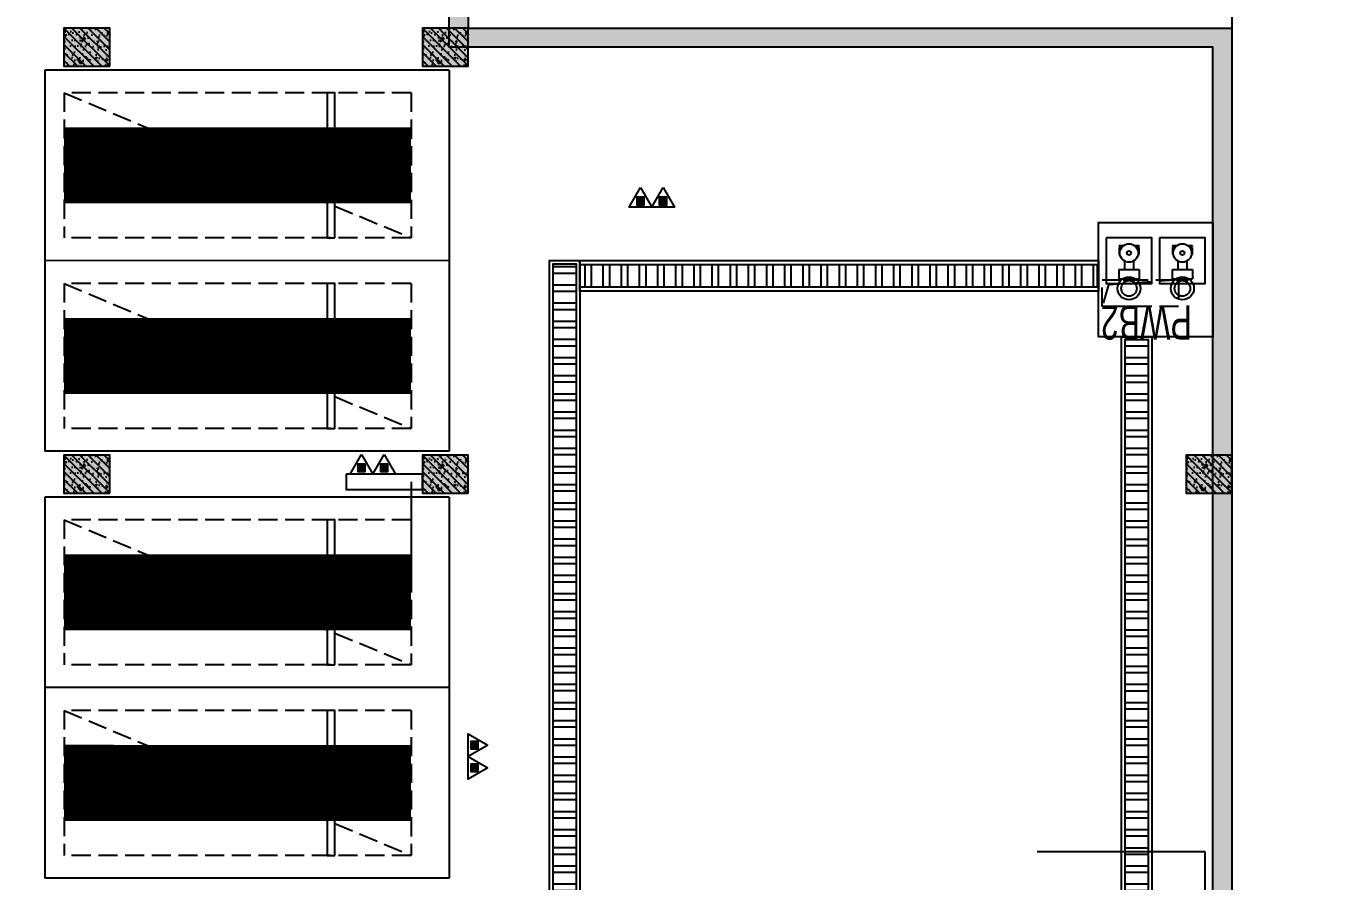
# Model space of a CAD drawing. Extents: x -1338203 to 1886333, y -783476 to 1038610.
# Drawn here: x 639777 to 656760, y 217708 to 228924 of the extents above; entities that cross this region are included whole.
import ezdxf

# ---------------------------------------------------------------- set-up
doc = ezdxf.new("R2010")
doc.units = 0
doc.header["$LTSCALE"] = 1000
doc.header["$MEASUREMENT"] = 0
for name, pattern in [('A-001-主楼相对位置参照$0$DASH', [0.35, 0.25, -0.1]), ('A-001-平面B2$0$__DASH', [0.35, 0.25, -0.1]), ('DASH', [0.35, 0.25, -0.1])]:
    doc.linetypes.add(name, pattern=pattern)
for name, color, linetype in [('$0$0A-O-HOLE', 52, 'Continuous'), ('0A-P-PKNG-LINE', 9, 'Continuous'), ('A-001-主楼相对位置参照$0$0G-SITE', 2, 'Continuous'), ('A-001-车位参照B1$0$A-001-车位参照B1$0$0A-P-PKNG-CAR(A)', 43, 'Continuous'), ('p-a-regular', 5, 'Continuous'), ('S001地下一墙柱$0$0S-CW-HATCH', 251, 'Continuous'), ('S001地下一墙柱$0$0S-CW-HATCH-UP', 251, 'Continuous'), ('S001地下一墙柱$0$0S-CW-LINE', 72, 'Continuous'), ('S001地下一墙柱$0$S001地下一墙柱$0$0S-CC-LINE', 52, 'Continuous'), ('S001地下一墙柱$0$S001地下一墙柱$0$0S-CW-HATCH', 251, 'Continuous'), ('S001地下一墙柱$0$S001地下一墙柱$0$0S-CW-HATCH-UP', 251, 'Continuous'), ('负一层消火栓$0$0P-ACC-FH', 7, 'Continuous'), ('负一层消火栓$0$0P-DIM-FH', 3, 'Continuous'), ('负一层消火栓$0$0P-EQUIP-FH', 7, 'Continuous'), ('负一层集水坑及排水沟$0$P001-预留预埋-B1$0$A-001-平面B1$0$0A-A-HATH', 8, 'Continuous'), ('负一层集水坑及排水沟$0$P001-预留预埋-B1$0$A-001-平面B1$0$0A-P-ROOF-DRAN', 190, 'Continuous'), ('负一层集水坑及排水沟$0$负一层集水坑及排水沟$0$P001-预留预埋-B1$0$0P-EQUIP-WW', 7, 'Continuous')]:
    doc.layers.add(name, color=color, linetype=linetype)
doc.styles.add('负一层集水坑及排水沟$0$负一层集水坑及排水沟$0$P001-预留预埋-B1$0$AAD-TXT', font='AAD-TXT.shx', dxfattribs={"width": 0.7, "height": 3, "bigfont": 'AAD-HZTXT.shx'})

# ---------------------------------------------------------------- blocks, each defined once
blk = doc.blocks.new('负一层集水坑及排水沟$0$负一层集水坑及排水沟$0$P001-预留预埋-B1$0$P2')
at = {"layer": '负一层集水坑及排水沟$0$负一层集水坑及排水沟$0$P001-预留预埋-B1$0$0P-EQUIP-WW'}
for p, q in [((355593, 79151), (355566, 79151)), ((355593, 79168), (355593, 79016)), ((355603, 79168), (355593, 79168)), ((355603, 79168), (355603, 79016)), ((355609, 79151), (355603, 79151)), ((355609, 79226), (355609, 78958)), ((355730, 79226), (355609, 79226)), ((355730, 79226), (355730, 78958)), ((355843, 79151), (355730, 79151)), ((355928, 79222), (355928, 79211)), ((356019, 79222), (355928, 79222)), ((356019, 79222), (356019, 79190)), ((356032, 79222), (356032, 79179)), ((356048, 79222), (356032, 79222)), ((356048, 79222), (356048, 79159)), ((355593, 79033), (355566, 79033)), ((355603, 79016), (355593, 79016)), ((355609, 79033), (355603, 79033)), ((355843, 79033), (355730, 79033)), ((355928, 78973), (355928, 78962)), ((356019, 78994), (356019, 78962)), ((356032, 79005), (356032, 78962)), ((356048, 79025), (356048, 78962)), ((355730, 78958), (355609, 78958)), ((356019, 78962), (355928, 78962)), ((356048, 78962), (356032, 78962)), ((355593, 78468), (355593, 78316)), ((355603, 78468), (355593, 78468)), ((355603, 78468), (355603, 78316)), ((355609, 78526), (355609, 78258)), ((355730, 78526), (355609, 78526)), ((355730, 78526), (355730, 78258)), ((355928, 78522), (355928, 78511)), ((356019, 78522), (355928, 78522)), ((356019, 78522), (356019, 78490)), ((356032, 78522), (356032, 78479)), ((356048, 78522), (356032, 78522)), ((356048, 78522), (356048, 78459)), ((355593, 78451), (355566, 78451)), ((355593, 78333), (355566, 78333)), ((355603, 78316), (355593, 78316)), ((355609, 78451), (355603, 78451)), ((355609, 78333), (355603, 78333)), ((355843, 78451), (355730, 78451)), ((355843, 78333), (355730, 78333)), ((356019, 78294), (356019, 78262)), ((356032, 78305), (356032, 78262)), ((356048, 78325), (356048, 78262)), ((355730, 78258), (355609, 78258)), ((355928, 78273), (355928, 78262)), ((356019, 78262), (355928, 78262)), ((356048, 78262), (356032, 78262))]:
    blk.add_line(p, q, dxfattribs=at)
for points in [[(354848, 77992), (354848, 79492), (356348, 79492), (356348, 77992)], [(356148, 79392), (355548, 79392), (355548, 78792), (356148, 78792)], [(356148, 78692), (355548, 78692), (355548, 78092), (356148, 78092)]]:
    blk.add_lwpolyline(points, close=True, dxfattribs=at)
for centre, radius in [((355484, 79092), 151), ((355484, 79092), 102), ((355948, 79092), 121), ((355948, 79092), 27), ((355484, 78392), 151), ((355484, 78392), 102), ((355948, 78392), 121), ((355948, 78392), 27)]:
    blk.add_circle(centre, radius, dxfattribs=at)
at = {"layer": '负一层集水坑及排水沟$0$负一层集水坑及排水沟$0$P001-预留预埋-B1$0$0P-EQUIP-WW', "style": '负一层集水坑及排水沟$0$负一层集水坑及排水沟$0$P001-预留预埋-B1$0$AAD-TXT', "width": 0.7}
blk.add_text('PWB2', height=450, rotation=90, dxfattribs=at).set_placement((355263, 78268, 3000))
blk = doc.blocks.new('负一层集水坑及排水沟')
at = {"layer": '负一层集水坑及排水沟$0$P001-预留预埋-B1$0$A-001-平面B1$0$0A-A-HATH'}
h = blk.add_hatch(dxfattribs=at)
h.set_pattern_fill('STEEL', color=256, scale=150, angle=675)
h.set_pattern_definition([(360, (88855.5, -55067.4), (2e-05, 238.125), []), (360, (88939.69, -54983.22), (2e-05, 238.125), [])])
h.paths.add_polyline_path([(-119374, -96793), (-119674, -96793), (-119674, -81072), (-119374, -81072)])
h = blk.add_hatch(dxfattribs=at)
h.set_pattern_fill('STEEL', color=256, scale=150, angle=585)
h.set_pattern_definition([(270, (-77981.1, -289624.32), (238.125, -2e-05), []), (270, (-77896.92, -289708.5), (238.125, -2e-05), [])])
h.paths.add_polyline_path([(-119325, -81394), (-119325, -81094), (-112564, -81094), (-112564, -81394)])
h = blk.add_hatch(dxfattribs=at)
h.set_pattern_fill('STEEL', color=256, scale=150, angle=675)
h.set_pattern_definition([(360, (96355.68, -55067.6), (2e-05, 238.125), []), (360, (96439.87, -54983.42), (2e-05, 238.125), [])])
h.paths.add_polyline_path([(-111874, -96769), (-112174, -96769), (-112174, -82109), (-111874, -82109)])
at = {"layer": '负一层集水坑及排水沟$0$P001-预留预埋-B1$0$A-001-平面B1$0$0A-P-ROOF-DRAN'}
for points in [[(-119325, -81044), (-119325, -96811), (-119724, -96811), (-119724, -81044)], [(-119374, -96793), (-119674, -96793), (-119674, -81085), (-119374, -81085)], [(-112524, -81444), (-119325, -81444), (-119325, -81044), (-112524, -81044)], [(-119325, -81394), (-119325, -81094), (-112543, -81094), (-112543, -81394)], [(-111824, -82044), (-111824, -96811), (-112224, -96811), (-112224, -82044)], [(-111874, -96769), (-112174, -96769), (-112174, -82078), (-111874, -82078)]]:
    blk.add_lwpolyline(points, close=True, dxfattribs=at)
at = {"rotation": 90}
blk.add_blockref('负一层集水坑及排水沟$0$负一层集水坑及排水沟$0$P001-预留预埋-B1$0$P2', (-33032, -436892), dxfattribs=at)
blk = doc.blocks.new('A$C2C814229')
at = {"layer": '$0$0A-O-HOLE', "linetype": 'DASH'}
blk.add_lwpolyline([(-111474, -81294), (-111474, -81647), (-112474, -81647), (-112474, -81294)], close=True, dxfattribs=at)
blk.add_lwpolyline([(-111476, -81296), (-112392, -81362), (-112474, -81647)], dxfattribs=at)
blk = doc.blocks.new('S001地下一墙柱')
at = {"layer": 'S001地下一墙柱$0$0S-CW-HATCH'}
h = blk.add_hatch(color=256, dxfattribs=at)
h.dxf.hatch_style = 1
h.paths.add_polyline_path([(-123589, -20540), (-123339, -20540), (-123339, -24940), (-126089, -24940), (-126089, -72344), (-120789, -72344), (-120789, -77994), (-110774, -77994), (-110774, -97610), (-59059, -97610), (-59059, -97910), (-123129, -97910), (-123129, -97610), (-111024, -97610), (-111024, -78244), (-121039, -78244), (-121039, -72594), (-126339, -72594), (-126340, -24640), (-123589, -24640)])
at = {"layer": 'S001地下一墙柱$0$0S-CW-HATCH-UP'}
h = blk.add_hatch(dxfattribs=at)
h.set_pattern_fill('钢筋混凝土', color=256, scale=30)
h.set_pattern_definition([(45, (-10063346.176, -927328.15), (-53.0330086, 53.0330086), []), (50, (-10063346.18, -927328.15), (215.1780548, -18.8256405), [22.5, -247.5]), (355, (-10063346.18, -927328.15), (-41.6254, 225.65764), [18, -198]), (100.4514, (-10063328.24, -927329.72), (173.5528145, 206.8318626), [19.122057, -210.3426336]), (46.1842, (-10063346.18, -927268.15), (320.1723146, -49.655704), [33.75, -371.25]), (96.6356, (-10063319.5, -927272.3), (280.398812, 292.235361), [28.683086, -315.5139]), (351.1842, (-10063346.18, -927268.15), (280.398584, 292.23558), [27, -297]), (21, (-10063316.18, -927283.15), (179.0721156, -120.7856672), [22.5, -247.5]), (326, (-10063316.18, -927283.15), (72.9945996, 217.5450135), [18, -198]), (71.4514, (-10063301.25, -927293.21), (252.0667886, 96.759149), [19.122057, -210.3426336]), (37.5, (-10063346.176, -927328.15), (3.6479566, 99.86815615), [0, -195.6, 0, -201, 0, -198.75]), (7.5, (-10063346.18, -927328.15), (78.9208612, 118.3235136), [0, -114.6, 0, -191.1, 0, -75.75]), (327.5, (-10063413.076, -927328.15), (160.14673085, -6.7664615), [0, -75, 0, -234, 0, -310.5]), (317.5, (-10063443.08, -927328.15), (174.9558508, 30.0314947), [0, -97.5, 0, -155.4, 0, -220.5])])
h.paths.add_polyline_path([(-123589, -20540), (-123339, -20540), (-123339, -24940), (-126089, -24940), (-126089, -72344), (-120789, -72344), (-120789, -77994), (-110774, -77994), (-110774, -97610), (-59059, -97610), (-59059, -97910), (-123129, -97910), (-123129, -97610), (-111024, -97610), (-111024, -78244), (-121039, -78244), (-121039, -72594), (-126339, -72594), (-126340, -24640), (-123589, -24640)])
at = {"layer": 'S001地下一墙柱$0$S001地下一墙柱$0$0S-CW-HATCH'}
h = blk.add_hatch(color=256, dxfattribs=at)
h.dxf.hatch_style = 1
h.paths.add_polyline_path([(-125489, -78494), (-125489, -77994), (-126089, -77994), (-126089, -78494)])
h = blk.add_hatch(color=256, dxfattribs=at)
h.dxf.hatch_style = 1
h.paths.add_polyline_path([(-120789, -78494), (-120789, -77994), (-121389, -77994), (-121389, -78494)])
h = blk.add_hatch(color=256, dxfattribs=at)
h.dxf.hatch_style = 1
h.paths.add_polyline_path([(-125489, -84094), (-125489, -83594), (-126089, -83594), (-126089, -84094)])
h = blk.add_hatch(color=256, dxfattribs=at)
h.dxf.hatch_style = 1
h.paths.add_polyline_path([(-120789, -84094), (-120789, -83594), (-121389, -83594), (-121389, -84094)])
h = blk.add_hatch(color=256, dxfattribs=at)
h.dxf.hatch_style = 1
h.paths.add_polyline_path([(-110774, -84094), (-110774, -83594), (-111374, -83594), (-111374, -84094)])
at = {"layer": 'S001地下一墙柱$0$S001地下一墙柱$0$0S-CW-HATCH-UP'}
h = blk.add_hatch(dxfattribs=at)
h.set_pattern_fill('钢筋混凝土', color=256, scale=30, angle=-90)
h.set_pattern_definition([(315, (-116536.89, -110804.966), (53.03301, 53.03301), []), (320, (-116536.89, -110804.97), (-18.8256, -215.1781), [22.5, -247.5]), (265, (-116536.89, -110804.97), (225.6576, 41.6254), [18, -198]), (10.4514, (-116538.46, -110822.9), (206.8319, -173.5528), [19.122, -210.3426]), (316.1842, (-116476.9, -110804.97), (-49.6557, -320.1723), [33.75, -371.25]), (6.6356, (-116481.03, -110831.65), (292.2354, -280.3988), [28.683, -315.514]), (261.1842, (-116476.9, -110804.97), (292.2356, -280.3986), [27, -297]), (291, (-116491.89, -110834.97), (-120.7857, -179.0721), [22.5, -247.5]), (236, (-116491.89, -110834.97), (217.545, -72.9946), [18, -198]), (341.4514, (-116501.95, -110849.89), (96.7591, -252.0668), [19.122, -210.3426]), (307.5, (-116536.89, -110804.966), (99.86816, -3.64796), [0, -195.6, 0, -201, 0, -198.75]), (277.5, (-116536.89, -110804.97), (118.3235, -78.92086), [0, -114.6, 0, -191.1, 0, -75.75]), (237.5, (-116536.89, -110738.07), (-6.76646, -160.14673), [0, -75, 0, -234, 0, -310.5]), (227.5, (-116536.89, -110708.07), (30.0315, -174.95585), [0, -97.5, 0, -155.4, 0, -220.5])])
h.paths.add_polyline_path([(-125489, -78494), (-125489, -77994), (-126089, -77994), (-126089, -78494)])
h = blk.add_hatch(dxfattribs=at)
h.set_pattern_fill('钢筋混凝土', color=256, scale=30, angle=-90)
h.set_pattern_definition([(315, (-111836.81, -110804.966), (53.03301, 53.03301), []), (320, (-111836.8, -110804.97), (-18.8256, -215.1781), [22.5, -247.5]), (265, (-111836.8, -110804.97), (225.6576, 41.6254), [18, -198]), (10.4514, (-111838.38, -110822.9), (206.8319, -173.5528), [19.122, -210.3426]), (316.1842, (-111776.8, -110804.97), (-49.6557, -320.1723), [33.75, -371.25]), (6.6356, (-111780.95, -110831.65), (292.2354, -280.3988), [28.683, -315.514]), (261.1842, (-111776.8, -110804.97), (292.2356, -280.3986), [27, -297]), (291, (-111791.8, -110834.97), (-120.7857, -179.0721), [22.5, -247.5]), (236, (-111791.8, -110834.97), (217.545, -72.9946), [18, -198]), (341.4514, (-111801.87, -110849.89), (96.7591, -252.0668), [19.122, -210.3426]), (307.5, (-111836.81, -110804.966), (99.86816, -3.64796), [0, -195.6, 0, -201, 0, -198.75]), (277.5, (-111836.81, -110804.97), (118.3235, -78.92086), [0, -114.6, 0, -191.1, 0, -75.75]), (237.5, (-111836.81, -110738.066), (-6.76646, -160.14673), [0, -75, 0, -234, 0, -310.5]), (227.5, (-111836.81, -110708.07), (30.0315, -174.95585), [0, -97.5, 0, -155.4, 0, -220.5])])
h.paths.add_polyline_path([(-120789, -78494), (-120789, -77994), (-121389, -77994), (-121389, -78494)])
h = blk.add_hatch(dxfattribs=at)
h.set_pattern_fill('钢筋混凝土', color=256, scale=30, angle=-90)
h.set_pattern_definition([(315, (-116536.89, -116404.966), (53.03301, 53.03301), []), (320, (-116536.89, -116404.97), (-18.8256, -215.1781), [22.5, -247.5]), (265, (-116536.89, -116404.97), (225.6576, 41.6254), [18, -198]), (10.4514, (-116538.46, -116422.9), (206.8319, -173.5528), [19.122, -210.3426]), (316.1842, (-116476.9, -116404.97), (-49.6557, -320.1723), [33.75, -371.25]), (6.6356, (-116481.03, -116431.65), (292.2354, -280.3988), [28.683, -315.514]), (261.1842, (-116476.9, -116404.97), (292.2356, -280.3986), [27, -297]), (291, (-116491.89, -116434.97), (-120.7857, -179.0721), [22.5, -247.5]), (236, (-116491.89, -116434.97), (217.545, -72.9946), [18, -198]), (341.4514, (-116501.95, -116449.89), (96.7591, -252.0668), [19.122, -210.3426]), (307.5, (-116536.89, -116404.966), (99.86816, -3.64796), [0, -195.6, 0, -201, 0, -198.75]), (277.5, (-116536.89, -116404.97), (118.3235, -78.92086), [0, -114.6, 0, -191.1, 0, -75.75]), (237.5, (-116536.89, -116338.07), (-6.76646, -160.14673), [0, -75, 0, -234, 0, -310.5]), (227.5, (-116536.89, -116308.07), (30.0315, -174.95585), [0, -97.5, 0, -155.4, 0, -220.5])])
h.paths.add_polyline_path([(-125489, -84094), (-125489, -83594), (-126089, -83594), (-126089, -84094)])
h = blk.add_hatch(dxfattribs=at)
h.set_pattern_fill('钢筋混凝土', color=256, scale=30, angle=-90)
h.set_pattern_definition([(315, (-111836.81, -116404.966), (53.03301, 53.03301), []), (320, (-111836.8, -116404.97), (-18.8256, -215.1781), [22.5, -247.5]), (265, (-111836.8, -116404.97), (225.6576, 41.6254), [18, -198]), (10.4514, (-111838.38, -116422.9), (206.8319, -173.5528), [19.122, -210.3426]), (316.1842, (-111776.8, -116404.97), (-49.6557, -320.1723), [33.75, -371.25]), (6.6356, (-111780.95, -116431.65), (292.2354, -280.3988), [28.683, -315.514]), (261.1842, (-111776.8, -116404.97), (292.2356, -280.3986), [27, -297]), (291, (-111791.8, -116434.97), (-120.7857, -179.0721), [22.5, -247.5]), (236, (-111791.8, -116434.97), (217.545, -72.9946), [18, -198]), (341.4514, (-111801.87, -116449.89), (96.7591, -252.0668), [19.122, -210.3426]), (307.5, (-111836.81, -116404.966), (99.86816, -3.64796), [0, -195.6, 0, -201, 0, -198.75]), (277.5, (-111836.81, -116404.97), (118.3235, -78.92086), [0, -114.6, 0, -191.1, 0, -75.75]), (237.5, (-111836.81, -116338.066), (-6.76646, -160.14673), [0, -75, 0, -234, 0, -310.5]), (227.5, (-111836.81, -116308.07), (30.0315, -174.95585), [0, -97.5, 0, -155.4, 0, -220.5])])
h.paths.add_polyline_path([(-120789, -84094), (-120789, -83594), (-121389, -83594), (-121389, -84094)])
h = blk.add_hatch(dxfattribs=at)
h.set_pattern_fill('钢筋混凝土', color=256, scale=30, angle=-90)
h.set_pattern_definition([(315, (-101822.024, -116404.966), (53.03301, 53.03301), []), (320, (-101822.02, -116404.97), (-18.8256, -215.1781), [22.5, -247.5]), (265, (-101822.02, -116404.97), (225.6576, 41.6254), [18, -198]), (10.4514, (-101823.6, -116422.9), (206.8319, -173.5528), [19.122, -210.3426]), (316.1842, (-101762.02, -116404.97), (-49.6557, -320.1723), [33.75, -371.25]), (6.6356, (-101766.16, -116431.65), (292.2354, -280.3988), [28.683, -315.514]), (261.1842, (-101762.02, -116404.97), (292.2356, -280.3986), [27, -297]), (291, (-101777.02, -116434.97), (-120.7857, -179.0721), [22.5, -247.5]), (236, (-101777.02, -116434.97), (217.545, -72.9946), [18, -198]), (341.4514, (-101787.09, -116449.89), (96.7591, -252.0668), [19.122, -210.3426]), (307.5, (-101822.024, -116404.966), (99.86816, -3.64796), [0, -195.6, 0, -201, 0, -198.75]), (277.5, (-101822.02, -116404.97), (118.3235, -78.92086), [0, -114.6, 0, -191.1, 0, -75.75]), (237.5, (-101822.02, -116338.066), (-6.76646, -160.14673), [0, -75, 0, -234, 0, -310.5]), (227.5, (-101822.02, -116308.07), (30.0315, -174.95585), [0, -97.5, 0, -155.4, 0, -220.5])])
h.paths.add_polyline_path([(-110774, -84094), (-110774, -83594), (-111374, -83594), (-111374, -84094)])
at = {"layer": 'S001地下一墙柱$0$0S-CW-LINE', "elevation": 0, "flags": 128}
blk.add_lwpolyline([(-123589, -20540), (-123339, -20540), (-123339, -24940), (-126089, -24940), (-126089, -72344), (-120789, -72344), (-120789, -77994), (-110774, -77994), (-110774, -97610), (-59059, -97610), (-59059, -97910), (-123129, -97910), (-123129, -97610), (-111024, -97610), (-111024, -78244), (-121039, -78244), (-121039, -72594), (-126339, -72594), (-126340, -24640), (-123589, -24640)], close=True, dxfattribs=at)
at = {"layer": 'S001地下一墙柱$0$S001地下一墙柱$0$0S-CC-LINE'}
for points in [[(-125489, -78494), (-125489, -77994), (-126089, -77994), (-126089, -78494)], [(-120789, -78494), (-120789, -77994), (-121389, -77994), (-121389, -78494)], [(-125489, -84094), (-125489, -83594), (-126089, -83594), (-126089, -84094)], [(-120789, -84094), (-120789, -83594), (-121389, -83594), (-121389, -84094)]]:
    blk.add_lwpolyline(points, close=True, dxfattribs=at)
at = {"layer": 'S001地下一墙柱$0$S001地下一墙柱$0$0S-CC-LINE', "elevation": 0}
blk.add_lwpolyline([(-110774, -84094), (-110774, -83594), (-111374, -83594), (-111374, -84094)], close=True, dxfattribs=at)
blk = doc.blocks.new('负一层消火栓$0$$TwtSys$00000546')
h = blk.add_hatch()
h.set_pattern_fill('ANSI31', color=256, scale=200, style=0)
h.set_pattern_definition([(45, (-38543.802, -6670.83), (-17.67767, 17.67767), [])])
h.paths.add_polyline_path([(-65, 174), (65, 174), (65, 44), (-65, 44)])
for points in [[(0, 344), (-198, 0), (198, 0)], [(-65, 174), (65, 174), (65, 44), (-65, 44)]]:
    blk.add_lwpolyline(points, close=True)
blk = doc.blocks.new('负一层消火栓')
at = {"layer": '负一层消火栓$0$0P-ACC-FH', "elevation": 0}
blk.add_lwpolyline([(-122388, -83844), (-122388, -84044), (-121389, -84044), (-121389, -83844)], close=True, dxfattribs=at)
at = {"layer": '负一层消火栓$0$0P-DIM-FH'}
for p, q in [((-121538, -83944, 800), (-121538, -85242, 800)), ((-121538, -85242, 800), (-123500, -85242, 800)), ((-111124, -88797, 800), (-113327, -88797, 800)), ((-111124, -90126, 800), (-111124, -88797, 800))]:
    blk.add_line(p, q, dxfattribs=at)
at = {"layer": '负一层消火栓$0$0P-EQUIP-FH', "xscale": -0.75, "yscale": 0.75, "zscale": 0.75}
for p in [(-118531, -80344), (-118234, -80344), (-122187, -83844, 800), (-121890, -83844, 800)]:
    blk.add_blockref('负一层消火栓$0$$TwtSys$00000546', p, dxfattribs=at)
at = {"layer": '负一层消火栓$0$0P-EQUIP-FH', "xscale": -0.75, "yscale": 0.75, "zscale": 0.75, "rotation": 270}
for p in [(-120789, -87398), (-120789, -87696)]:
    blk.add_blockref('负一层消火栓$0$$TwtSys$00000546', p, dxfattribs=at)
blk = doc.blocks.new('A-001-车位参照B1$0$A-001-车位参照B1$0$A-001-车位参照B1$0$ddd')
for p, q in [((0, 2500), (5300, 2500)), ((0, 2500), (0, 0)), ((5300, 2500), (5300, 0)), ((0, 0), (5300, 0))]:
    blk.add_line(p, q)
at = {"linetype": 'A-001-平面B2$0$__DASH'}
for p, q in [((500, 2200), (500, 300)), ((500, 2200), (5050, 2200)), ((5050, 2200), (5050, 300)), ((500, 300), (5050, 300))]:
    blk.add_line(p, q, dxfattribs=at)
blk.add_lwpolyline([(5050, 2200), (500, 300)], dxfattribs=at)
blk.add_lwpolyline([(1500, 300), (1500, 2200), (1600, 2200), (1600, 300)], close=True)
at = {"layer": 'p-a-regular', "ltscale": 0.002, "const_width": 1000}
blk.add_lwpolyline([(500, 1250), (5050, 1250)], dxfattribs=at)
blk = doc.blocks.new('A-001-主楼相对位置参照')
at = {"layer": 'A-001-主楼相对位置参照$0$0G-SITE', "linetype": 'A-001-主楼相对位置参照$0$DASH'}
blk.add_lwpolyline([(-110774, -71476), (-110774, -97598), (-60233, -97598), (-60233, -71436), (-28181, -71359), (-28181, -39250), (-59195, -34274), (-59199, -4282), (-94668, -4272), (-94605, -34368), (-126089, -33751), (-126089, -71447), (-110774, -71476)], dxfattribs=at)

msp = doc.modelspace()

# ---------------------------------------------------------------- block references
at = {"ltscale": 0.002}
for name in ['S001地下一墙柱', 'A-001-主楼相对位置参照', '负一层消火栓', '负一层集水坑及排水沟']:
    msp.add_blockref(name, (766365.4, 306889.1), dxfattribs=at)
at = {"layer": '0A-P-PKNG-LINE', "ltscale": 0.002}
msp.add_blockref('A$C2C814229', (766365.4, 306889.1), dxfattribs=at)
at = {"layer": 'A-001-车位参照B1$0$A-001-车位参照B1$0$0A-P-PKNG-CAR(A)', "linetype": 'Continuous', "xscale": -1, "rotation": 359.9972764593918}
for p in [(645326.9, 225844.6), (645326.8, 223344.6), (645326.8, 220244.6), (645326.8, 217744.6)]:
    msp.add_blockref('A-001-车位参照B1$0$A-001-车位参照B1$0$A-001-车位参照B1$0$ddd', p, dxfattribs=at)

doc.saveas('drawing.dxf')
